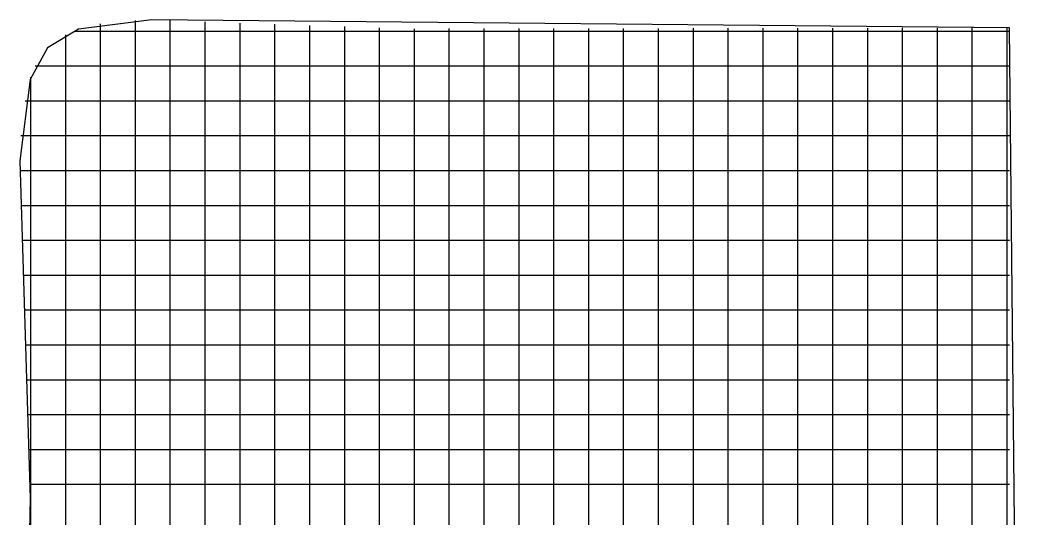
# Model space of a CAD drawing. Header units: metres. Extents: x 0.4 to 14.7, y 0.4 to 14.8.
# Drawn here: x 0.44 to 14.75, y 7.61 to 14.75 of the extents above; entities that cross this region are included whole.
import ezdxf

# ---------------------------------------------------------------- set-up
doc = ezdxf.new("R2010")
doc.units = ezdxf.units.M

msp = doc.modelspace()

# ---------------------------------------------------------------- linework, layer by layer
for p, q in [((2.093, 14.743), (2.093, 14.744)), ((2.093, 14.732), (2.093, 14.743)), ((2.593, 14.731), (2.593, 14.742)), ((1.593, 14.684), (1.593, 14.695)), ((1.593, 13.439), (1.593, 14.684)), ((2.093, 13.385), (2.093, 14.732)), ((2.593, 13.376), (2.593, 14.731)), ((3.093, 14.713), (3.093, 14.724)), ((3.093, 13.391), (3.093, 14.713)), ((3.593, 14.696), (3.593, 14.707)), ((3.593, 13.406), (3.593, 14.696)), ((4.093, 14.679), (4.093, 14.69)), ((4.093, 13.42), (4.093, 14.679)), ((4.593, 14.661), (4.593, 14.672)), ((4.593, 13.434), (4.593, 14.661)), ((5.093, 14.644), (5.093, 14.655)), ((5.093, 13.449), (5.093, 14.644)), ((5.593, 14.626), (5.593, 14.637)), ((5.593, 13.464), (5.593, 14.626)), ((6.093, 14.614), (6.093, 14.625)), ((6.093, 13.479), (6.093, 14.614)), ((6.593, 14.615), (6.593, 14.626)), ((6.593, 13.494), (6.593, 14.615)), ((7.093, 14.616), (7.093, 14.627)), ((7.093, 13.509), (7.093, 14.616)), ((7.593, 14.617), (7.593, 14.628)), ((7.593, 13.505), (7.593, 14.617)), ((8.093, 14.617), (8.093, 14.628)), ((8.093, 13.494), (8.093, 14.617)), ((8.593, 14.618), (8.593, 14.629)), ((8.593, 13.482), (8.593, 14.618)), ((9.093, 14.619), (9.093, 14.63)), ((9.093, 13.471), (9.093, 14.619)), ((9.593, 14.619), (9.593, 14.63)), ((9.593, 13.459), (9.593, 14.619)), ((10.093, 14.62), (10.093, 14.631)), ((10.093, 13.448), (10.093, 14.62)), ((10.593, 14.621), (10.593, 14.632)), ((10.593, 13.436), (10.593, 14.621)), ((11.093, 14.622), (11.093, 14.633)), ((11.093, 13.424), (11.093, 14.622)), ((11.593, 14.622), (11.593, 14.633)), ((11.593, 13.413), (11.593, 14.622)), ((12.093, 14.623), (12.093, 14.634)), ((12.093, 13.401), (12.093, 14.623)), ((12.593, 14.624), (12.593, 14.635)), ((12.593, 13.39), (12.593, 14.624)), ((13.093, 14.625), (13.093, 14.636)), ((13.093, 13.39), (13.093, 14.625)), ((13.593, 14.625), (13.593, 14.636)), ((13.593, 13.455), (13.593, 14.625)), ((14.093, 14.626), (14.093, 14.637)), ((14.093, 13.582), (14.093, 14.626)), ((14.593, 14.627), (14.593, 14.638)), ((14.593, 14.134), (14.593, 14.627)), ((1.093, 14.526), (1.093, 14.537)), ((1.093, 13.578), (1.093, 14.526)), ((1.221, 14.592), (1.232, 14.592)), ((1.221, 14.592), (1.232, 14.592)), ((1.232, 14.592), (1.719, 14.592)), ((1.719, 14.592), (2.008, 14.592)), ((2.008, 14.592), (2.061, 14.592)), ((2.061, 14.592), (3.508, 14.592)), ((3.508, 14.592), (3.519, 14.592)), ((3.519, 14.592), (3.808, 14.592)), ((3.808, 14.592), (3.861, 14.592)), ((3.861, 14.592), (5.308, 14.592)), ((5.308, 14.592), (5.319, 14.592)), ((5.319, 14.592), (5.608, 14.592)), ((5.608, 14.592), (5.638, 14.592)), ((5.638, 14.592), (5.649, 14.592)), ((5.649, 14.592), (7.096, 14.592)), ((7.096, 14.592), (7.149, 14.592)), ((7.149, 14.592), (7.438, 14.592)), ((7.438, 14.592), (7.449, 14.592)), ((7.449, 14.592), (8.896, 14.592)), ((8.896, 14.592), (8.949, 14.592)), ((8.949, 14.592), (9.238, 14.592)), ((9.238, 14.592), (9.249, 14.592)), ((9.249, 14.592), (10.696, 14.592)), ((10.696, 14.592), (10.749, 14.592)), ((10.749, 14.592), (11.038, 14.592)), ((11.038, 14.592), (11.049, 14.592)), ((11.049, 14.592), (12.496, 14.592)), ((12.496, 14.592), (12.549, 14.592)), ((12.549, 14.592), (12.838, 14.592)), ((12.838, 14.592), (12.849, 14.592)), ((12.849, 14.592), (14.296, 14.592)), ((14.296, 14.592), (14.337, 14.592)), ((14.337, 14.592), (14.626, 14.592)), ((0.654, 14.092), (0.665, 14.092)), ((0.654, 14.092), (0.665, 14.092)), ((0.665, 14.092), (1.699, 14.092)), ((1.699, 14.092), (1.752, 14.092)), ((1.752, 14.092), (2.041, 14.092)), ((2.041, 14.092), (2.052, 14.092)), ((2.052, 14.092), (3.499, 14.092)), ((3.499, 14.092), (3.552, 14.092)), ((3.552, 14.092), (3.841, 14.092)), ((3.841, 14.092), (3.852, 14.092)), ((3.852, 14.092), (5.299, 14.092)), ((5.299, 14.092), (5.352, 14.092)), ((5.352, 14.092), (5.641, 14.092)), ((5.641, 14.092), (5.652, 14.092)), ((5.652, 14.092), (7.099, 14.092)), ((7.099, 14.092), (7.152, 14.092)), ((7.152, 14.092), (7.441, 14.092)), ((7.441, 14.092), (7.452, 14.092)), ((7.452, 14.092), (8.899, 14.092)), ((8.899, 14.092), (8.952, 14.092)), ((8.952, 14.092), (9.241, 14.092)), ((9.241, 14.092), (9.252, 14.092)), ((9.252, 14.092), (10.699, 14.092)), ((10.699, 14.092), (10.752, 14.092)), ((10.752, 14.092), (11.041, 14.092)), ((11.041, 14.092), (11.052, 14.092)), ((11.052, 14.092), (12.499, 14.092)), ((12.499, 14.092), (12.552, 14.092)), ((12.552, 14.092), (12.841, 14.092)), ((12.841, 14.092), (12.852, 14.092)), ((12.852, 14.092), (14.299, 14.092)), ((14.299, 14.092), (14.337, 14.092)), ((14.337, 14.092), (14.626, 14.092)), ((14.593, 13.845), (14.593, 14.134)), ((0.593, 13.857), (0.593, 13.929)), ((0.593, 13.846), (0.593, 13.857)), ((0.593, 12.399), (0.593, 13.846)), ((14.593, 13.792), (14.593, 13.845)), ((14.593, 12.344), (14.593, 13.792)), ((0.511, 13.592), (0.522, 13.592)), ((0.511, 13.592), (0.522, 13.592)), ((0.522, 13.592), (1.694, 13.592)), ((1.093, 13.525), (1.093, 13.578)), ((1.093, 13.236), (1.093, 13.525)), ((1.694, 13.592), (1.747, 13.592)), ((1.747, 13.592), (2.036, 13.592)), ((2.036, 13.592), (2.047, 13.592)), ((2.047, 13.592), (3.494, 13.592)), ((3.494, 13.592), (3.547, 13.592)), ((3.547, 13.592), (3.836, 13.592)), ((3.836, 13.592), (3.847, 13.592)), ((3.847, 13.592), (5.294, 13.592)), ((5.294, 13.592), (5.347, 13.592)), ((5.347, 13.592), (5.636, 13.592)), ((5.593, 13.411), (5.593, 13.464)), ((5.636, 13.592), (5.647, 13.592)), ((5.647, 13.592), (7.094, 13.592)), ((6.093, 13.426), (6.093, 13.479)), ((6.593, 13.44), (6.593, 13.494)), ((7.093, 13.456), (7.093, 13.509)), ((7.093, 13.167), (7.093, 13.456)), ((7.094, 13.592), (7.147, 13.592)), ((7.147, 13.592), (7.436, 13.592)), ((7.436, 13.592), (7.447, 13.592)), ((7.447, 13.592), (8.894, 13.592)), ((7.593, 13.452), (7.593, 13.505)), ((8.093, 13.44), (8.093, 13.494)), ((8.593, 13.429), (8.593, 13.482)), ((8.894, 13.592), (8.947, 13.592)), ((8.947, 13.592), (9.236, 13.592)), ((9.093, 13.417), (9.093, 13.471)), ((9.236, 13.592), (9.247, 13.592)), ((9.247, 13.592), (10.694, 13.592)), ((9.593, 13.406), (9.593, 13.459)), ((10.694, 13.592), (10.747, 13.592)), ((10.747, 13.592), (11.036, 13.592)), ((11.036, 13.592), (11.047, 13.592)), ((11.047, 13.592), (12.494, 13.592)), ((12.494, 13.592), (12.547, 13.592)), ((12.547, 13.592), (12.836, 13.592)), ((12.836, 13.592), (12.847, 13.592)), ((12.847, 13.592), (14.294, 13.592)), ((13.593, 13.402), (13.593, 13.455)), ((14.093, 13.529), (14.093, 13.582)), ((14.093, 13.239), (14.093, 13.529)), ((14.294, 13.592), (14.337, 13.592)), ((14.337, 13.592), (14.626, 13.592)), ((1.593, 13.386), (1.593, 13.439)), ((1.593, 13.097), (1.593, 13.386)), ((2.093, 13.332), (2.093, 13.385)), ((2.093, 13.043), (2.093, 13.332)), ((2.593, 13.323), (2.593, 13.376)), ((2.593, 13.034), (2.593, 13.323)), ((3.093, 13.338), (3.093, 13.391)), ((3.093, 13.048), (3.093, 13.338)), ((3.593, 13.353), (3.593, 13.406)), ((3.593, 13.063), (3.593, 13.353)), ((4.093, 13.366), (4.093, 13.42)), ((4.093, 13.078), (4.093, 13.366)), ((4.593, 13.381), (4.593, 13.434)), ((4.593, 13.092), (4.593, 13.381)), ((5.093, 13.396), (5.093, 13.449)), ((5.093, 13.107), (5.093, 13.396)), ((5.593, 13.122), (5.593, 13.411)), ((6.093, 13.137), (6.093, 13.426)), ((6.593, 13.152), (6.593, 13.44)), ((7.593, 13.163), (7.593, 13.452)), ((8.093, 13.151), (8.093, 13.44)), ((8.593, 13.14), (8.593, 13.429)), ((9.093, 13.128), (9.093, 13.417)), ((9.593, 13.116), (9.593, 13.406)), ((10.093, 13.394), (10.093, 13.448)), ((10.093, 13.105), (10.093, 13.394)), ((10.593, 13.383), (10.593, 13.436)), ((10.593, 13.093), (10.593, 13.383)), ((11.093, 13.371), (11.093, 13.424)), ((11.093, 13.082), (11.093, 13.371)), ((11.593, 13.36), (11.593, 13.413)), ((11.593, 13.07), (11.593, 13.36)), ((12.093, 13.348), (12.093, 13.401)), ((12.093, 13.059), (12.093, 13.348)), ((12.593, 13.337), (12.593, 13.39)), ((12.593, 13.047), (12.593, 13.337)), ((13.093, 13.337), (13.093, 13.39)), ((13.093, 13.047), (13.093, 13.337)), ((13.593, 13.113), (13.593, 13.402)), ((1.093, 13.225), (1.093, 13.236)), ((1.093, 11.778), (1.093, 13.225)), ((14.093, 13.229), (14.093, 13.239)), ((14.093, 11.782), (14.093, 13.229)), ((0.451, 13.092), (0.462, 13.092)), ((0.451, 13.092), (0.462, 13.092)), ((0.462, 13.092), (1.691, 13.092)), ((1.593, 13.086), (1.593, 13.097)), ((1.593, 11.639), (1.593, 13.086)), ((1.691, 13.092), (1.745, 13.092)), ((1.745, 13.092), (2.034, 13.092)), ((2.034, 13.092), (2.045, 13.092)), ((2.045, 13.092), (3.491, 13.092)), ((2.093, 13.033), (2.093, 13.043)), ((2.093, 11.585), (2.093, 13.033)), ((2.593, 13.023), (2.593, 13.034)), ((3.093, 13.038), (3.093, 13.048)), ((3.093, 11.591), (3.093, 13.038)), ((3.491, 13.092), (3.545, 13.092)), ((3.545, 13.092), (3.834, 13.092)), ((3.593, 13.053), (3.593, 13.063)), ((3.593, 11.606), (3.593, 13.053)), ((3.834, 13.092), (3.845, 13.092)), ((3.845, 13.092), (5.291, 13.092)), ((4.093, 13.067), (4.093, 13.078)), ((4.093, 11.62), (4.093, 13.067)), ((4.593, 13.081), (4.593, 13.092)), ((4.593, 11.634), (4.593, 13.081)), ((5.093, 13.096), (5.093, 13.107)), ((5.093, 11.649), (5.093, 13.096)), ((5.291, 13.092), (5.345, 13.092)), ((5.345, 13.092), (5.634, 13.092)), ((5.593, 13.111), (5.593, 13.122)), ((5.593, 11.664), (5.593, 13.111)), ((5.634, 13.092), (5.645, 13.092)), ((5.645, 13.092), (7.091, 13.092)), ((6.093, 13.126), (6.093, 13.137)), ((6.093, 11.679), (6.093, 13.126)), ((6.593, 13.141), (6.593, 13.152)), ((6.593, 11.694), (6.593, 13.141)), ((7.091, 13.092), (7.145, 13.092)), ((7.093, 13.156), (7.093, 13.167)), ((7.093, 11.709), (7.093, 13.156)), ((7.145, 13.092), (7.434, 13.092)), ((7.434, 13.092), (7.445, 13.092)), ((7.445, 13.092), (8.891, 13.092)), ((7.593, 13.152), (7.593, 13.163)), ((7.593, 11.705), (7.593, 13.152)), ((8.093, 13.14), (8.093, 13.151)), ((8.093, 11.694), (8.093, 13.14)), ((8.593, 13.129), (8.593, 13.14)), ((8.593, 11.682), (8.593, 13.129)), ((8.891, 13.092), (8.945, 13.092)), ((8.945, 13.092), (9.234, 13.092)), ((9.093, 13.117), (9.093, 13.128)), ((9.093, 11.671), (9.093, 13.117)), ((9.234, 13.092), (9.245, 13.092)), ((9.245, 13.092), (10.691, 13.092)), ((9.593, 13.106), (9.593, 13.116)), ((9.593, 11.659), (9.593, 13.106)), ((10.093, 13.094), (10.093, 13.105)), ((10.093, 11.648), (10.093, 13.094)), ((10.593, 13.083), (10.593, 13.093)), ((10.593, 11.636), (10.593, 13.083)), ((10.691, 13.092), (10.745, 13.092)), ((10.745, 13.092), (11.034, 13.092)), ((11.034, 13.092), (11.045, 13.092)), ((11.045, 13.092), (12.491, 13.092)), ((11.093, 13.071), (11.093, 13.082)), ((11.093, 11.624), (11.093, 13.071)), ((11.593, 13.06), (11.593, 13.07)), ((11.593, 11.613), (11.593, 13.06)), ((12.093, 13.048), (12.093, 13.059)), ((12.093, 11.601), (12.093, 13.048)), ((12.491, 13.092), (12.545, 13.092)), ((12.545, 13.092), (12.834, 13.092)), ((12.593, 13.037), (12.593, 13.047)), ((12.593, 11.59), (12.593, 13.037)), ((12.834, 13.092), (12.845, 13.092)), ((12.845, 13.092), (14.291, 13.092)), ((13.093, 13.037), (13.093, 13.047)), ((13.093, 11.59), (13.093, 13.037)), ((13.593, 13.102), (13.593, 13.113)), ((13.593, 11.655), (13.593, 13.102)), ((14.291, 13.092), (14.337, 13.092)), ((14.337, 13.092), (14.626, 13.092)), ((2.593, 11.576), (2.593, 13.023)), ((0.438, 12.592), (0.449, 12.592)), ((0.438, 12.592), (0.449, 12.592)), ((0.449, 12.592), (1.691, 12.592)), ((1.691, 12.592), (1.744, 12.592)), ((1.744, 12.592), (2.034, 12.592)), ((2.034, 12.592), (2.044, 12.592)), ((2.044, 12.592), (3.491, 12.592)), ((3.491, 12.592), (3.544, 12.592)), ((3.544, 12.592), (3.834, 12.592)), ((3.834, 12.592), (3.844, 12.592)), ((3.844, 12.592), (5.291, 12.592)), ((5.291, 12.592), (5.344, 12.592)), ((5.344, 12.592), (5.634, 12.592)), ((5.634, 12.592), (5.644, 12.592)), ((5.644, 12.592), (7.091, 12.592)), ((7.091, 12.592), (7.144, 12.592)), ((7.144, 12.592), (7.434, 12.592)), ((7.434, 12.592), (7.444, 12.592)), ((7.444, 12.592), (8.891, 12.592)), ((8.891, 12.592), (8.944, 12.592)), ((8.944, 12.592), (9.234, 12.592)), ((9.234, 12.592), (9.244, 12.592)), ((9.244, 12.592), (10.691, 12.592)), ((10.691, 12.592), (10.744, 12.592)), ((10.744, 12.592), (11.034, 12.592)), ((11.034, 12.592), (11.044, 12.592)), ((11.044, 12.592), (12.491, 12.592)), ((12.491, 12.592), (12.544, 12.592)), ((12.544, 12.592), (12.834, 12.592)), ((12.834, 12.592), (12.844, 12.592)), ((12.844, 12.592), (14.291, 12.592)), ((14.291, 12.592), (14.337, 12.592)), ((14.337, 12.592), (14.626, 12.592)), ((0.593, 12.346), (0.593, 12.399)), ((0.593, 12.057), (0.593, 12.346)), ((14.593, 12.334), (14.593, 12.344)), ((14.593, 12.045), (14.593, 12.334)), ((0.453, 12.092), (0.464, 12.092)), ((0.453, 12.092), (0.464, 12.092)), ((0.464, 12.092), (1.691, 12.092)), ((0.593, 12.046), (0.593, 12.057)), ((0.593, 10.599), (0.593, 12.046)), ((1.691, 12.092), (1.745, 12.092)), ((1.745, 12.092), (2.034, 12.092)), ((2.034, 12.092), (2.045, 12.092)), ((2.045, 12.092), (3.491, 12.092)), ((3.491, 12.092), (3.545, 12.092)), ((3.545, 12.092), (3.834, 12.092)), ((3.834, 12.092), (3.845, 12.092)), ((3.845, 12.092), (5.291, 12.092)), ((5.291, 12.092), (5.345, 12.092)), ((5.345, 12.092), (5.634, 12.092)), ((5.634, 12.092), (5.645, 12.092)), ((5.645, 12.092), (7.091, 12.092)), ((7.091, 12.092), (7.145, 12.092)), ((7.145, 12.092), (7.434, 12.092)), ((7.434, 12.092), (7.445, 12.092)), ((7.445, 12.092), (8.891, 12.092)), ((8.891, 12.092), (8.945, 12.092)), ((8.945, 12.092), (9.234, 12.092)), ((9.234, 12.092), (9.245, 12.092)), ((9.245, 12.092), (10.691, 12.092)), ((10.691, 12.092), (10.745, 12.092)), ((10.745, 12.092), (11.034, 12.092)), ((11.034, 12.092), (11.045, 12.092)), ((11.045, 12.092), (12.491, 12.092)), ((12.491, 12.092), (12.545, 12.092)), ((12.545, 12.092), (12.834, 12.092)), ((12.834, 12.092), (12.845, 12.092)), ((12.845, 12.092), (14.291, 12.092)), ((14.291, 12.092), (14.337, 12.092)), ((14.337, 12.092), (14.626, 12.092)), ((14.593, 11.992), (14.593, 12.045)), ((14.593, 10.544), (14.593, 11.992)), ((1.093, 11.725), (1.093, 11.778)), ((14.093, 11.729), (14.093, 11.782)), ((1.093, 11.436), (1.093, 11.725)), ((1.593, 11.586), (1.593, 11.639)), ((3.593, 11.553), (3.593, 11.606)), ((4.093, 11.566), (4.093, 11.62)), ((4.593, 11.581), (4.593, 11.634)), ((5.093, 11.596), (5.093, 11.649)), ((5.093, 11.307), (5.093, 11.596)), ((5.593, 11.611), (5.593, 11.664)), ((5.593, 11.322), (5.593, 11.611)), ((6.093, 11.626), (6.093, 11.679)), ((6.093, 11.337), (6.093, 11.626)), ((6.593, 11.64), (6.593, 11.694)), ((6.593, 11.352), (6.593, 11.64)), ((7.093, 11.656), (7.093, 11.709)), ((7.093, 11.367), (7.093, 11.656)), ((7.593, 11.652), (7.593, 11.705)), ((7.593, 11.363), (7.593, 11.652)), ((8.093, 11.64), (8.093, 11.694)), ((8.093, 11.351), (8.093, 11.64)), ((8.593, 11.629), (8.593, 11.682)), ((8.593, 11.34), (8.593, 11.629)), ((9.093, 11.617), (9.093, 11.671)), ((9.093, 11.328), (9.093, 11.617)), ((9.593, 11.606), (9.593, 11.659)), ((9.593, 11.316), (9.593, 11.606)), ((10.093, 11.594), (10.093, 11.648)), ((10.093, 11.305), (10.093, 11.594)), ((10.593, 11.583), (10.593, 11.636)), ((11.093, 11.571), (11.093, 11.624)), ((11.593, 11.56), (11.593, 11.613)), ((12.093, 11.548), (12.093, 11.601)), ((13.593, 11.602), (13.593, 11.655)), ((13.593, 11.313), (13.593, 11.602)), ((14.093, 11.439), (14.093, 11.729)), ((0.468, 11.592), (0.479, 11.592)), ((0.468, 11.592), (0.479, 11.592)), ((0.479, 11.592), (1.692, 11.592)), ((1.593, 11.297), (1.593, 11.586)), ((1.692, 11.592), (1.745, 11.592)), ((1.745, 11.592), (2.035, 11.592)), ((2.035, 11.592), (2.045, 11.592)), ((2.045, 11.592), (3.492, 11.592)), ((2.093, 11.532), (2.093, 11.585)), ((2.093, 11.243), (2.093, 11.532)), ((2.593, 11.523), (2.593, 11.576)), ((2.593, 11.234), (2.593, 11.523)), ((3.093, 11.538), (3.093, 11.591)), ((3.093, 11.248), (3.093, 11.538)), ((3.492, 11.592), (3.545, 11.592)), ((3.545, 11.592), (3.835, 11.592)), ((3.593, 11.263), (3.593, 11.553)), ((3.835, 11.592), (3.845, 11.592)), ((3.845, 11.592), (5.292, 11.592)), ((4.093, 11.278), (4.093, 11.566)), ((4.593, 11.292), (4.593, 11.581)), ((5.292, 11.592), (5.345, 11.592)), ((5.345, 11.592), (5.635, 11.592)), ((5.635, 11.592), (5.645, 11.592)), ((5.645, 11.592), (7.092, 11.592)), ((7.092, 11.592), (7.145, 11.592)), ((7.145, 11.592), (7.435, 11.592)), ((7.435, 11.592), (7.445, 11.592)), ((7.445, 11.592), (8.892, 11.592)), ((8.892, 11.592), (8.945, 11.592)), ((8.945, 11.592), (9.235, 11.592)), ((9.235, 11.592), (9.245, 11.592)), ((9.245, 11.592), (10.692, 11.592)), ((10.593, 11.293), (10.593, 11.583)), ((10.692, 11.592), (10.745, 11.592)), ((10.745, 11.592), (11.035, 11.592)), ((11.035, 11.592), (11.045, 11.592)), ((11.045, 11.592), (12.492, 11.592)), ((11.093, 11.282), (11.093, 11.571)), ((11.593, 11.27), (11.593, 11.56)), ((12.093, 11.259), (12.093, 11.548)), ((12.492, 11.592), (12.545, 11.592)), ((12.545, 11.592), (12.835, 11.592)), ((12.593, 11.537), (12.593, 11.59)), ((12.593, 11.247), (12.593, 11.537)), ((12.835, 11.592), (12.845, 11.592)), ((12.845, 11.592), (14.292, 11.592)), ((13.093, 11.537), (13.093, 11.59)), ((13.093, 11.247), (13.093, 11.537)), ((14.292, 11.592), (14.337, 11.592)), ((14.337, 11.592), (14.626, 11.592)), ((1.093, 11.425), (1.093, 11.436)), ((1.093, 9.978), (1.093, 11.425)), ((5.093, 11.296), (5.093, 11.307)), ((5.593, 11.311), (5.593, 11.322)), ((5.593, 9.864), (5.593, 11.311)), ((6.093, 11.326), (6.093, 11.337)), ((6.093, 9.879), (6.093, 11.326)), ((6.593, 11.341), (6.593, 11.352)), ((6.593, 9.894), (6.593, 11.341)), ((7.093, 11.356), (7.093, 11.367)), ((7.093, 9.909), (7.093, 11.356)), ((7.593, 11.352), (7.593, 11.363)), ((7.593, 9.905), (7.593, 11.352)), ((8.093, 11.34), (8.093, 11.351)), ((8.093, 9.894), (8.093, 11.34)), ((8.593, 11.329), (8.593, 11.34)), ((8.593, 9.882), (8.593, 11.329)), ((9.093, 11.317), (9.093, 11.328)), ((9.093, 9.871), (9.093, 11.317)), ((9.593, 11.306), (9.593, 11.316)), ((13.593, 11.302), (13.593, 11.313)), ((14.093, 11.429), (14.093, 11.439)), ((14.093, 9.982), (14.093, 11.429)), ((1.593, 11.286), (1.593, 11.297)), ((1.593, 9.839), (1.593, 11.286)), ((2.093, 11.233), (2.093, 11.243)), ((2.093, 9.785), (2.093, 11.233)), ((2.593, 11.223), (2.593, 11.234)), ((2.593, 9.776), (2.593, 11.223)), ((3.093, 11.238), (3.093, 11.248)), ((3.093, 9.791), (3.093, 11.238)), ((3.593, 11.253), (3.593, 11.263)), ((3.593, 9.806), (3.593, 11.253)), ((4.093, 11.267), (4.093, 11.278)), ((4.093, 9.82), (4.093, 11.267)), ((4.593, 11.281), (4.593, 11.292)), ((4.593, 9.834), (4.593, 11.281)), ((5.093, 9.849), (5.093, 11.296)), ((9.593, 9.859), (9.593, 11.306)), ((10.093, 11.294), (10.093, 11.305)), ((10.093, 9.848), (10.093, 11.294)), ((10.593, 11.283), (10.593, 11.293)), ((10.593, 9.836), (10.593, 11.283)), ((11.093, 11.271), (11.093, 11.282)), ((11.093, 9.824), (11.093, 11.271)), ((11.593, 11.26), (11.593, 11.27)), ((11.593, 9.813), (11.593, 11.26)), ((12.093, 11.248), (12.093, 11.259)), ((12.093, 9.801), (12.093, 11.248)), ((12.593, 11.237), (12.593, 11.247)), ((12.593, 9.79), (12.593, 11.237)), ((13.093, 11.237), (13.093, 11.247)), ((13.093, 9.79), (13.093, 11.237)), ((13.593, 9.855), (13.593, 11.302)), ((0.484, 11.092), (0.495, 11.092)), ((0.484, 11.092), (0.495, 11.092)), ((0.495, 11.092), (1.693, 11.092)), ((1.693, 11.092), (1.746, 11.092)), ((1.746, 11.092), (2.035, 11.092)), ((2.035, 11.092), (2.046, 11.092)), ((2.046, 11.092), (3.493, 11.092)), ((3.493, 11.092), (3.546, 11.092)), ((3.546, 11.092), (3.835, 11.092)), ((3.835, 11.092), (3.846, 11.092)), ((3.846, 11.092), (5.293, 11.092)), ((5.293, 11.092), (5.346, 11.092)), ((5.346, 11.092), (5.635, 11.092)), ((5.635, 11.092), (5.646, 11.092)), ((5.646, 11.092), (7.093, 11.092)), ((7.093, 11.092), (7.146, 11.092)), ((7.146, 11.092), (7.435, 11.092)), ((7.435, 11.092), (7.446, 11.092)), ((7.446, 11.092), (8.893, 11.092)), ((8.893, 11.092), (8.946, 11.092)), ((8.946, 11.092), (9.235, 11.092)), ((9.235, 11.092), (9.246, 11.092)), ((9.246, 11.092), (10.693, 11.092)), ((10.693, 11.092), (10.746, 11.092)), ((10.746, 11.092), (11.035, 11.092)), ((11.035, 11.092), (11.046, 11.092)), ((11.046, 11.092), (12.493, 11.092)), ((12.493, 11.092), (12.546, 11.092)), ((12.546, 11.092), (12.835, 11.092)), ((12.835, 11.092), (12.846, 11.092)), ((12.846, 11.092), (14.293, 11.092)), ((14.293, 11.092), (14.337, 11.092)), ((14.337, 11.092), (14.626, 11.092)), ((0.499, 10.592), (0.51, 10.592)), ((0.499, 10.592), (0.51, 10.592)), ((0.51, 10.592), (1.693, 10.592)), ((0.593, 10.546), (0.593, 10.599)), ((1.693, 10.592), (1.746, 10.592)), ((1.746, 10.592), (2.036, 10.592)), ((2.036, 10.592), (2.046, 10.592)), ((2.046, 10.592), (3.493, 10.592)), ((3.493, 10.592), (3.546, 10.592)), ((3.546, 10.592), (3.836, 10.592)), ((3.836, 10.592), (3.846, 10.592)), ((3.846, 10.592), (5.293, 10.592)), ((5.293, 10.592), (5.346, 10.592)), ((5.346, 10.592), (5.636, 10.592)), ((5.636, 10.592), (5.646, 10.592)), ((5.646, 10.592), (7.093, 10.592)), ((7.093, 10.592), (7.146, 10.592)), ((7.146, 10.592), (7.436, 10.592)), ((7.436, 10.592), (7.446, 10.592)), ((7.446, 10.592), (8.893, 10.592)), ((8.893, 10.592), (8.946, 10.592)), ((8.946, 10.592), (9.236, 10.592)), ((9.236, 10.592), (9.246, 10.592)), ((9.246, 10.592), (10.693, 10.592)), ((10.693, 10.592), (10.746, 10.592)), ((10.746, 10.592), (11.036, 10.592)), ((11.036, 10.592), (11.046, 10.592)), ((11.046, 10.592), (12.493, 10.592)), ((12.493, 10.592), (12.546, 10.592)), ((12.546, 10.592), (12.836, 10.592)), ((12.836, 10.592), (12.846, 10.592)), ((12.846, 10.592), (14.293, 10.592)), ((14.293, 10.592), (14.337, 10.592)), ((14.337, 10.592), (14.626, 10.592)), ((0.593, 10.257), (0.593, 10.546)), ((14.593, 10.534), (14.593, 10.544)), ((14.593, 10.245), (14.593, 10.534)), ((0.593, 10.246), (0.593, 10.257)), ((0.593, 8.799), (0.593, 10.246)), ((14.593, 10.192), (14.593, 10.245)), ((14.593, 8.744), (14.593, 10.192)), ((0.514, 10.092), (0.525, 10.092)), ((0.514, 10.092), (0.525, 10.092)), ((0.525, 10.092), (1.694, 10.092)), ((1.694, 10.092), (1.747, 10.092)), ((1.747, 10.092), (2.036, 10.092)), ((2.036, 10.092), (2.047, 10.092)), ((2.047, 10.092), (3.494, 10.092)), ((3.494, 10.092), (3.547, 10.092)), ((3.547, 10.092), (3.836, 10.092)), ((3.836, 10.092), (3.847, 10.092)), ((3.847, 10.092), (5.294, 10.092)), ((5.294, 10.092), (5.347, 10.092)), ((5.347, 10.092), (5.636, 10.092)), ((5.636, 10.092), (5.647, 10.092)), ((5.647, 10.092), (7.094, 10.092)), ((7.094, 10.092), (7.147, 10.092)), ((7.147, 10.092), (7.436, 10.092)), ((7.436, 10.092), (7.447, 10.092)), ((7.447, 10.092), (8.894, 10.092)), ((8.894, 10.092), (8.947, 10.092)), ((8.947, 10.092), (9.236, 10.092)), ((9.236, 10.092), (9.247, 10.092)), ((9.247, 10.092), (10.694, 10.092)), ((10.694, 10.092), (10.747, 10.092)), ((10.747, 10.092), (11.036, 10.092)), ((11.036, 10.092), (11.047, 10.092)), ((11.047, 10.092), (12.494, 10.092)), ((12.494, 10.092), (12.547, 10.092)), ((12.547, 10.092), (12.836, 10.092)), ((12.836, 10.092), (12.847, 10.092)), ((12.847, 10.092), (14.294, 10.092)), ((14.294, 10.092), (14.337, 10.092)), ((14.337, 10.092), (14.626, 10.092)), ((1.093, 9.925), (1.093, 9.978)), ((1.093, 9.636), (1.093, 9.925)), ((6.093, 9.826), (6.093, 9.879)), ((6.593, 9.84), (6.593, 9.894)), ((7.093, 9.856), (7.093, 9.909)), ((7.593, 9.852), (7.593, 9.905)), ((8.093, 9.84), (8.093, 9.894)), ((8.593, 9.829), (8.593, 9.882)), ((14.093, 9.929), (14.093, 9.982)), ((14.093, 9.639), (14.093, 9.929)), ((1.593, 9.786), (1.593, 9.839)), ((1.593, 9.497), (1.593, 9.786)), ((2.093, 9.732), (2.093, 9.785)), ((2.593, 9.723), (2.593, 9.776)), ((3.093, 9.738), (3.093, 9.791)), ((3.093, 9.448), (3.093, 9.738)), ((3.593, 9.753), (3.593, 9.806)), ((3.593, 9.463), (3.593, 9.753)), ((4.093, 9.766), (4.093, 9.82)), ((4.093, 9.478), (4.093, 9.766)), ((4.593, 9.781), (4.593, 9.834)), ((4.593, 9.492), (4.593, 9.781)), ((5.093, 9.796), (5.093, 9.849)), ((5.093, 9.507), (5.093, 9.796)), ((5.593, 9.811), (5.593, 9.864)), ((5.593, 9.522), (5.593, 9.811)), ((6.093, 9.537), (6.093, 9.826)), ((6.593, 9.552), (6.593, 9.84)), ((7.093, 9.567), (7.093, 9.856)), ((7.593, 9.563), (7.593, 9.852)), ((8.093, 9.551), (8.093, 9.84)), ((8.593, 9.54), (8.593, 9.829)), ((9.093, 9.817), (9.093, 9.871)), ((9.093, 9.528), (9.093, 9.817)), ((9.593, 9.806), (9.593, 9.859)), ((9.593, 9.516), (9.593, 9.806)), ((10.093, 9.794), (10.093, 9.848)), ((10.093, 9.505), (10.093, 9.794)), ((10.593, 9.783), (10.593, 9.836)), ((10.593, 9.493), (10.593, 9.783)), ((11.093, 9.771), (11.093, 9.824)), ((11.093, 9.482), (11.093, 9.771)), ((11.593, 9.76), (11.593, 9.813)), ((11.593, 9.47), (11.593, 9.76)), ((12.093, 9.748), (12.093, 9.801)), ((12.093, 9.459), (12.093, 9.748)), ((12.593, 9.737), (12.593, 9.79)), ((12.593, 9.447), (12.593, 9.737)), ((13.093, 9.737), (13.093, 9.79)), ((13.093, 9.447), (13.093, 9.737)), ((13.593, 9.802), (13.593, 9.855)), ((13.593, 9.513), (13.593, 9.802)), ((0.529, 9.592), (0.54, 9.592)), ((0.529, 9.592), (0.54, 9.592)), ((0.54, 9.592), (1.694, 9.592)), ((1.093, 9.625), (1.093, 9.636)), ((1.093, 8.178), (1.093, 9.625)), ((1.694, 9.592), (1.747, 9.592)), ((1.747, 9.592), (2.037, 9.592)), ((2.037, 9.592), (2.047, 9.592)), ((2.047, 9.592), (3.494, 9.592)), ((2.093, 9.443), (2.093, 9.732)), ((2.593, 9.434), (2.593, 9.723)), ((3.494, 9.592), (3.547, 9.592)), ((3.547, 9.592), (3.837, 9.592)), ((3.837, 9.592), (3.847, 9.592)), ((3.847, 9.592), (5.294, 9.592)), ((5.294, 9.592), (5.347, 9.592)), ((5.347, 9.592), (5.637, 9.592)), ((5.637, 9.592), (5.647, 9.592)), ((5.647, 9.592), (7.094, 9.592)), ((7.094, 9.592), (7.147, 9.592)), ((7.147, 9.592), (7.437, 9.592)), ((7.437, 9.592), (7.447, 9.592)), ((7.447, 9.592), (8.894, 9.592)), ((8.894, 9.592), (8.947, 9.592)), ((8.947, 9.592), (9.237, 9.592)), ((9.237, 9.592), (9.247, 9.592)), ((9.247, 9.592), (10.694, 9.592)), ((10.694, 9.592), (10.747, 9.592)), ((10.747, 9.592), (11.037, 9.592)), ((11.037, 9.592), (11.047, 9.592)), ((11.047, 9.592), (12.494, 9.592)), ((12.494, 9.592), (12.547, 9.592)), ((12.547, 9.592), (12.837, 9.592)), ((12.837, 9.592), (12.847, 9.592)), ((12.847, 9.592), (14.294, 9.592)), ((14.093, 9.629), (14.093, 9.639)), ((14.093, 8.182), (14.093, 9.629)), ((14.294, 9.592), (14.337, 9.592)), ((14.337, 9.592), (14.626, 9.592)), ((1.593, 9.486), (1.593, 9.497)), ((1.593, 8.039), (1.593, 9.486)), ((3.093, 9.438), (3.093, 9.448)), ((3.593, 9.453), (3.593, 9.463)), ((3.593, 8.006), (3.593, 9.453)), ((4.093, 9.467), (4.093, 9.478)), ((4.093, 8.02), (4.093, 9.467)), ((4.593, 9.481), (4.593, 9.492)), ((4.593, 8.034), (4.593, 9.481)), ((5.093, 9.496), (5.093, 9.507)), ((5.093, 8.049), (5.093, 9.496)), ((5.593, 9.511), (5.593, 9.522)), ((5.593, 8.064), (5.593, 9.511)), ((6.093, 9.526), (6.093, 9.537)), ((6.093, 8.079), (6.093, 9.526)), ((6.593, 9.541), (6.593, 9.552)), ((6.593, 8.094), (6.593, 9.541)), ((7.093, 9.556), (7.093, 9.567)), ((7.093, 8.109), (7.093, 9.556)), ((7.593, 9.552), (7.593, 9.563)), ((7.593, 8.105), (7.593, 9.552)), ((8.093, 9.54), (8.093, 9.551)), ((8.093, 8.094), (8.093, 9.54)), ((8.593, 9.529), (8.593, 9.54)), ((8.593, 8.082), (8.593, 9.529)), ((9.093, 9.517), (9.093, 9.528)), ((9.093, 8.071), (9.093, 9.517)), ((9.593, 9.506), (9.593, 9.516)), ((9.593, 8.059), (9.593, 9.506)), ((10.093, 9.494), (10.093, 9.505)), ((10.093, 8.048), (10.093, 9.494)), ((10.593, 9.483), (10.593, 9.493)), ((10.593, 8.036), (10.593, 9.483)), ((11.093, 9.471), (11.093, 9.482)), ((11.093, 8.024), (11.093, 9.471)), ((11.593, 9.46), (11.593, 9.47)), ((11.593, 8.013), (11.593, 9.46)), ((12.093, 9.448), (12.093, 9.459)), ((12.093, 8.001), (12.093, 9.448)), ((12.593, 9.437), (12.593, 9.447)), ((13.093, 9.437), (13.093, 9.447)), ((13.593, 9.502), (13.593, 9.513)), ((13.593, 8.055), (13.593, 9.502)), ((2.093, 9.433), (2.093, 9.443)), ((2.093, 7.985), (2.093, 9.433)), ((2.593, 9.423), (2.593, 9.434)), ((2.593, 7.976), (2.593, 9.423)), ((3.093, 7.991), (3.093, 9.438)), ((12.593, 7.99), (12.593, 9.437)), ((13.093, 7.99), (13.093, 9.437)), ((0.545, 9.092), (0.556, 9.092)), ((0.545, 9.092), (0.556, 9.092)), ((0.556, 9.092), (1.695, 9.092)), ((1.695, 9.092), (1.748, 9.092)), ((1.748, 9.092), (2.037, 9.092)), ((2.037, 9.092), (2.048, 9.092)), ((2.048, 9.092), (3.495, 9.092)), ((3.495, 9.092), (3.548, 9.092)), ((3.548, 9.092), (3.837, 9.092)), ((3.837, 9.092), (3.848, 9.092)), ((3.848, 9.092), (5.295, 9.092)), ((5.295, 9.092), (5.348, 9.092)), ((5.348, 9.092), (5.637, 9.092)), ((5.637, 9.092), (5.648, 9.092)), ((5.648, 9.092), (7.095, 9.092)), ((7.095, 9.092), (7.148, 9.092)), ((7.148, 9.092), (7.437, 9.092)), ((7.437, 9.092), (7.448, 9.092)), ((7.448, 9.092), (8.895, 9.092)), ((8.895, 9.092), (8.948, 9.092)), ((8.948, 9.092), (9.237, 9.092)), ((9.237, 9.092), (9.248, 9.092)), ((9.248, 9.092), (10.695, 9.092)), ((10.695, 9.092), (10.748, 9.092)), ((10.748, 9.092), (11.037, 9.092)), ((11.037, 9.092), (11.048, 9.092)), ((11.048, 9.092), (12.495, 9.092)), ((12.495, 9.092), (12.548, 9.092)), ((12.548, 9.092), (12.837, 9.092)), ((12.837, 9.092), (12.848, 9.092)), ((12.848, 9.092), (14.295, 9.092)), ((14.295, 9.092), (14.337, 9.092)), ((14.337, 9.092), (14.626, 9.092)), ((0.593, 8.746), (0.593, 8.799)), ((0.593, 8.457), (0.593, 8.746)), ((14.593, 8.734), (14.593, 8.744)), ((14.593, 8.445), (14.593, 8.734)), ((0.56, 8.592), (0.571, 8.592)), ((0.56, 8.592), (0.571, 8.592)), ((0.571, 8.592), (1.695, 8.592)), ((1.695, 8.592), (1.748, 8.592)), ((1.748, 8.592), (2.038, 8.592)), ((2.038, 8.592), (2.048, 8.592)), ((2.048, 8.592), (3.495, 8.592)), ((3.495, 8.592), (3.548, 8.592)), ((3.548, 8.592), (3.838, 8.592)), ((3.838, 8.592), (3.848, 8.592)), ((3.848, 8.592), (5.295, 8.592)), ((5.295, 8.592), (5.348, 8.592)), ((5.348, 8.592), (5.638, 8.592)), ((5.638, 8.592), (5.648, 8.592)), ((5.648, 8.592), (7.095, 8.592)), ((7.095, 8.592), (7.148, 8.592)), ((7.148, 8.592), (7.438, 8.592)), ((7.438, 8.592), (7.448, 8.592)), ((7.448, 8.592), (8.895, 8.592)), ((8.895, 8.592), (8.948, 8.592)), ((8.948, 8.592), (9.238, 8.592)), ((9.238, 8.592), (9.248, 8.592)), ((9.248, 8.592), (10.695, 8.592)), ((10.695, 8.592), (10.748, 8.592)), ((10.748, 8.592), (11.038, 8.592)), ((11.038, 8.592), (11.048, 8.592)), ((11.048, 8.592), (12.495, 8.592)), ((12.495, 8.592), (12.548, 8.592)), ((12.548, 8.592), (12.838, 8.592)), ((12.838, 8.592), (12.848, 8.592)), ((12.848, 8.592), (14.295, 8.592)), ((14.295, 8.592), (14.337, 8.592)), ((14.337, 8.592), (14.626, 8.592)), ((0.593, 8.446), (0.593, 8.457)), ((0.593, 6.999), (0.593, 8.446)), ((14.593, 8.392), (14.593, 8.445)), ((14.593, 6.944), (14.593, 8.392)), ((1.093, 8.125), (1.093, 8.178)), ((14.093, 8.129), (14.093, 8.182)), ((0.575, 8.092), (0.586, 8.092)), ((0.575, 8.092), (0.586, 8.092)), ((0.586, 8.092), (1.696, 8.092)), ((1.093, 7.836), (1.093, 8.125)), ((1.593, 7.986), (1.593, 8.039)), ((1.696, 8.092), (1.749, 8.092)), ((1.749, 8.092), (2.038, 8.092)), ((2.038, 8.092), (2.049, 8.092)), ((2.049, 8.092), (3.496, 8.092)), ((3.496, 8.092), (3.549, 8.092)), ((3.549, 8.092), (3.838, 8.092)), ((3.838, 8.092), (3.849, 8.092)), ((3.849, 8.092), (5.296, 8.092)), ((4.093, 7.966), (4.093, 8.02)), ((4.593, 7.981), (4.593, 8.034)), ((5.093, 7.996), (5.093, 8.049)), ((5.296, 8.092), (5.349, 8.092)), ((5.349, 8.092), (5.638, 8.092)), ((5.593, 8.011), (5.593, 8.064)), ((5.638, 8.092), (5.649, 8.092)), ((5.649, 8.092), (7.096, 8.092)), ((6.093, 8.026), (6.093, 8.079)), ((6.093, 7.737), (6.093, 8.026)), ((6.593, 8.04), (6.593, 8.094)), ((6.593, 7.752), (6.593, 8.04)), ((7.093, 8.056), (7.093, 8.109)), ((7.093, 7.767), (7.093, 8.056)), ((7.096, 8.092), (7.149, 8.092)), ((7.149, 8.092), (7.438, 8.092)), ((7.438, 8.092), (7.449, 8.092)), ((7.449, 8.092), (8.896, 8.092)), ((7.593, 8.052), (7.593, 8.105)), ((7.593, 7.763), (7.593, 8.052)), ((8.093, 8.04), (8.093, 8.094)), ((8.093, 7.751), (8.093, 8.04)), ((8.593, 8.029), (8.593, 8.082)), ((8.593, 7.74), (8.593, 8.029)), ((8.896, 8.092), (8.949, 8.092)), ((8.949, 8.092), (9.238, 8.092)), ((9.093, 8.017), (9.093, 8.071)), ((9.093, 7.728), (9.093, 8.017)), ((9.238, 8.092), (9.249, 8.092)), ((9.249, 8.092), (10.696, 8.092)), ((9.593, 8.006), (9.593, 8.059)), ((10.093, 7.994), (10.093, 8.048)), ((10.593, 7.983), (10.593, 8.036)), ((10.696, 8.092), (10.749, 8.092)), ((10.749, 8.092), (11.038, 8.092)), ((11.038, 8.092), (11.049, 8.092)), ((11.049, 8.092), (12.496, 8.092)), ((11.093, 7.971), (11.093, 8.024)), ((12.496, 8.092), (12.549, 8.092)), ((12.549, 8.092), (12.838, 8.092)), ((12.838, 8.092), (12.849, 8.092)), ((12.849, 8.092), (14.296, 8.092)), ((13.593, 8.002), (13.593, 8.055)), ((14.093, 7.839), (14.093, 8.129)), ((14.296, 8.092), (14.337, 8.092)), ((14.337, 8.092), (14.626, 8.092)), ((1.593, 7.697), (1.593, 7.986)), ((2.093, 7.932), (2.093, 7.985)), ((2.093, 7.643), (2.093, 7.932)), ((2.593, 7.923), (2.593, 7.976)), ((2.593, 7.634), (2.593, 7.923)), ((3.093, 7.938), (3.093, 7.991)), ((3.093, 7.648), (3.093, 7.938)), ((3.593, 7.953), (3.593, 8.006)), ((3.593, 7.663), (3.593, 7.953)), ((4.093, 7.678), (4.093, 7.966)), ((4.593, 7.692), (4.593, 7.981)), ((5.093, 7.707), (5.093, 7.996)), ((5.593, 7.722), (5.593, 8.011)), ((9.593, 7.716), (9.593, 8.006)), ((10.093, 7.705), (10.093, 7.994)), ((10.593, 7.693), (10.593, 7.983)), ((11.093, 7.682), (11.093, 7.971)), ((11.593, 7.96), (11.593, 8.013)), ((11.593, 7.67), (11.593, 7.96)), ((12.093, 7.948), (12.093, 8.001)), ((12.093, 7.659), (12.093, 7.948)), ((12.593, 7.937), (12.593, 7.99)), ((12.593, 7.647), (12.593, 7.937)), ((13.093, 7.937), (13.093, 7.99)), ((13.093, 7.647), (13.093, 7.937)), ((13.593, 7.713), (13.593, 8.002)), ((1.093, 7.825), (1.093, 7.836)), ((1.093, 6.378), (1.093, 7.825)), ((6.093, 7.726), (6.093, 7.737)), ((6.593, 7.741), (6.593, 7.752)), ((6.593, 6.294), (6.593, 7.741)), ((7.093, 7.756), (7.093, 7.767)), ((7.093, 6.309), (7.093, 7.756)), ((7.593, 7.752), (7.593, 7.763)), ((7.593, 6.305), (7.593, 7.752)), ((8.093, 7.74), (8.093, 7.751)), ((8.093, 6.294), (8.093, 7.74)), ((8.593, 7.729), (8.593, 7.74)), ((8.593, 6.282), (8.593, 7.729)), ((14.093, 7.829), (14.093, 7.839)), ((14.093, 6.382), (14.093, 7.829)), ((1.593, 7.686), (1.593, 7.697)), ((1.593, 6.239), (1.593, 7.686)), ((2.093, 7.633), (2.093, 7.643)), ((2.093, 6.185), (2.093, 7.633)), ((2.593, 7.623), (2.593, 7.634)), ((2.593, 6.176), (2.593, 7.623)), ((3.093, 7.638), (3.093, 7.648)), ((3.093, 6.191), (3.093, 7.638)), ((3.593, 7.653), (3.593, 7.663)), ((3.593, 6.206), (3.593, 7.653)), ((4.093, 7.667), (4.093, 7.678)), ((4.093, 6.22), (4.093, 7.667)), ((4.593, 7.681), (4.593, 7.692)), ((4.593, 6.234), (4.593, 7.681)), ((5.093, 7.696), (5.093, 7.707)), ((5.093, 6.249), (5.093, 7.696)), ((5.593, 7.711), (5.593, 7.722)), ((5.593, 6.264), (5.593, 7.711)), ((6.093, 6.279), (6.093, 7.726)), ((9.093, 7.717), (9.093, 7.728)), ((9.093, 6.271), (9.093, 7.717)), ((9.593, 7.706), (9.593, 7.716)), ((9.593, 6.259), (9.593, 7.706)), ((10.093, 7.694), (10.093, 7.705)), ((10.093, 6.248), (10.093, 7.694)), ((10.593, 7.683), (10.593, 7.693)), ((10.593, 6.236), (10.593, 7.683)), ((11.093, 7.671), (11.093, 7.682)), ((11.093, 6.224), (11.093, 7.671)), ((11.593, 7.66), (11.593, 7.67)), ((11.593, 6.213), (11.593, 7.66)), ((12.093, 7.648), (12.093, 7.659)), ((12.093, 6.201), (12.093, 7.648)), ((12.593, 7.637), (12.593, 7.647)), ((12.593, 6.19), (12.593, 7.637)), ((13.093, 7.637), (13.093, 7.647)), ((13.093, 6.19), (13.093, 7.637)), ((13.593, 7.702), (13.593, 7.713)), ((13.593, 6.255), (13.593, 7.702))]:
    msp.add_line(p, q)
msp.add_lwpolyline([(2.406, 0.431), (7.365, 0.58), (12.809, 0.45), (13.635, 0.528), (14.303, 0.79), (14.634, 1.353), (14.748, 2.333), (14.624, 14.637), (2.327, 14.751), (1.278, 14.617), (0.834, 14.353), (0.581, 13.898), (0.437, 12.731), (0.582, 7.889), (0.462, 2.049), (0.807, 0.857), (1.43, 0.538), (2.406, 0.431)], close=True)
msp.add_lwpolyline([(2.406, 0.431), (7.365, 0.58), (12.809, 0.45), (13.635, 0.528), (14.303, 0.79), (14.634, 1.353), (14.748, 2.333), (14.624, 14.637), (2.327, 14.751), (1.278, 14.617), (0.834, 14.353), (0.581, 13.898), (0.437, 12.731), (0.582, 7.889), (0.462, 2.049), (0.807, 0.857), (1.43, 0.538), (2.406, 0.431)], close=True)

doc.saveas('drawing.dxf')
